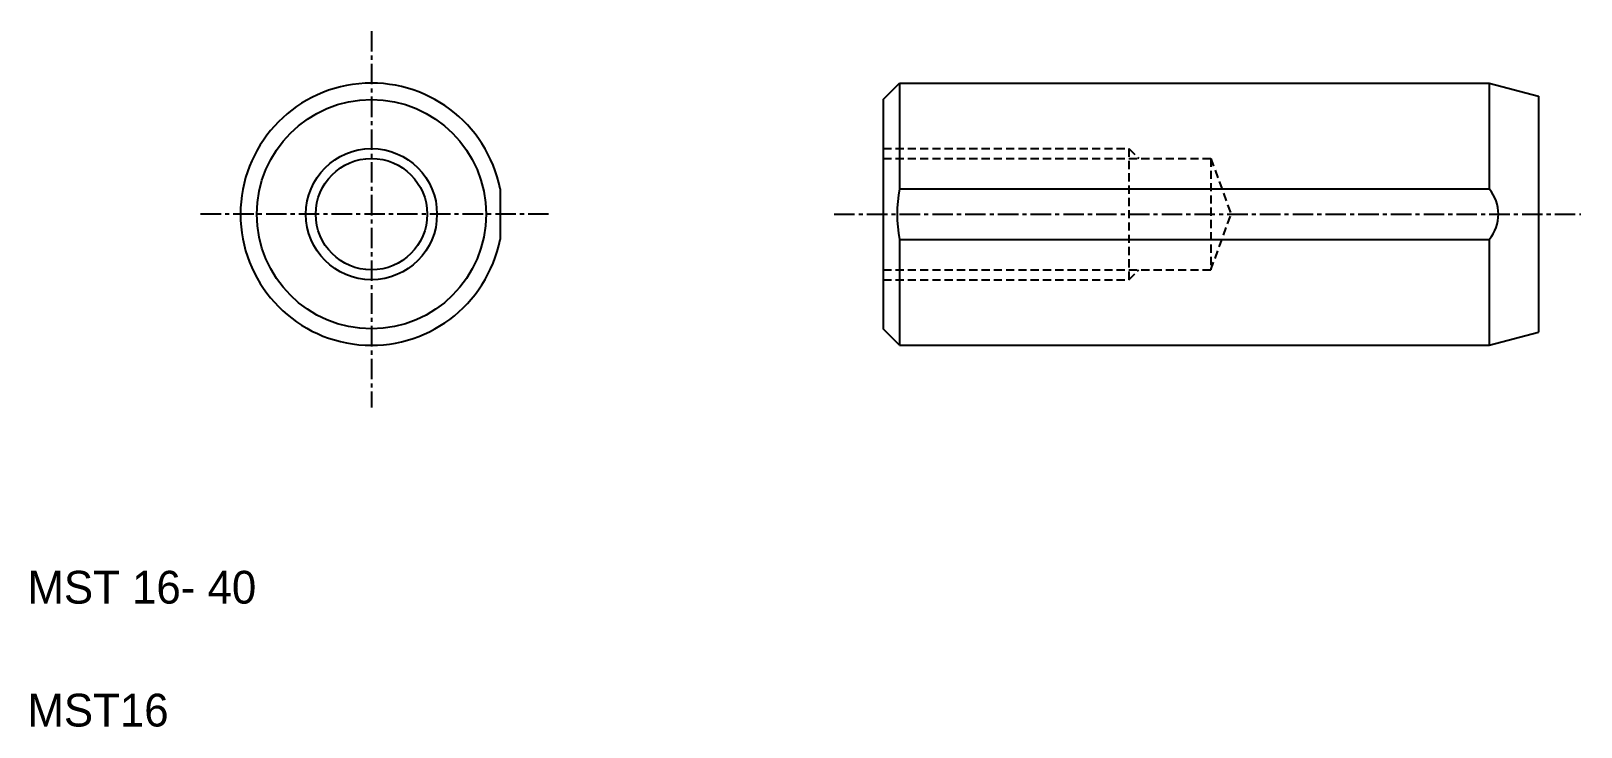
# Model space of a CAD drawing. Extents: x 35.6 to 130.3, y 148.9 to 191.3.
import ezdxf

# ---------------------------------------------------------------- set-up
doc = ezdxf.new("R2010")
doc.units = 0
doc.linetypes.add('CENTER', pattern=[2, 1.25, -0.25, 0.25, -0.25])
doc.linetypes.add('DASHED', pattern=[0.75, 0.5, -0.25])
doc.layers.get('0').update_dxf_attribs({"linetype": 'CONTINUOUS'})
doc.layers.add('CENTER', color=1, linetype='CENTER')

msp = doc.modelspace()

# ---------------------------------------------------------------- linework, layer by layer
at = {"color": 7, "linetype": 'CONTINUOUS'}
for p, q in [((87.658, 187.164), (88.658, 188.164)), ((88.658, 188.164), (124.658, 188.164)), ((88.658, 188.164), (88.658, 181.706)), ((124.658, 188.164), (124.658, 181.706)), ((124.658, 188.164), (127.658, 187.36)), ((125.408, 187.963), (125.408, 187.963)), ((126.158, 187.762), (126.158, 187.762)), ((87.658, 187.164), (87.658, 173.164)), ((127.658, 187.36), (127.658, 172.968)), ((88.658, 181.706), (124.658, 181.706)), ((88.658, 178.622), (88.658, 172.164)), ((88.658, 178.622), (124.658, 178.622)), ((124.658, 178.622), (124.658, 172.164)), ((88.658, 172.164), (87.658, 173.164)), ((124.658, 172.164), (127.658, 172.968)), ((88.658, 172.164), (124.658, 172.164))]:
    msp.add_line(p, q, dxfattribs=at)
at = {"color": 3, "linetype": 'DASHED'}
for p, q in [((87.658, 184.164), (102.658, 184.164)), ((102.658, 184.164), (102.658, 176.164)), ((102.658, 184.164), (103.258, 183.564)), ((87.658, 183.564), (107.658, 183.564)), ((107.658, 183.564), (107.658, 176.764)), ((107.658, 183.564), (108.895, 180.164)), ((107.658, 176.764), (108.895, 180.164)), ((87.658, 176.764), (107.658, 176.764)), ((87.658, 176.164), (102.658, 176.164)), ((102.658, 176.164), (103.258, 176.764))]:
    msp.add_line(p, q, dxfattribs=at)
msp.add_line((64.263, 181.706), (64.263, 178.622))
at = {"color": 7, "linetype": 'CONTINUOUS'}
for radius in [7, 3.4]:
    msp.add_circle((56.413, 180.164), radius, dxfattribs=at)
at = {"color": 3, "linetype": 'CONTINUOUS'}
msp.add_circle((56.413, 180.164), 4, dxfattribs=at)
at = {"color": 7, "linetype": 'CONTINUOUS'}
for centre, radius, start, end in [((56.413, 180.164), 8, 11.11269, 348.88731), ((96.508, 180.164), 8, 168.88731, 191.11269), ((122.814, 180.164), 2.403, 320.09211, 39.90789)]:
    msp.add_arc(centre, radius, start, end, dxfattribs=at)
at = {"layer": 'CENTER', "color": 1, "linetype": 'CENTER'}
for p, q in [((56.413, 191.342), (56.413, 168.375)), ((67.228, 180.164), (45.853, 180.164)), ((84.658, 180.164), (130.259, 180.164))]:
    msp.add_line(p, q, dxfattribs=at)

# ---------------------------------------------------------------- texts
at = {"color": 7, "linetype": 'CONTINUOUS'}
for s, p in [('MST 16- 40', (35.406, 156.402)), ('MST16', (35.406, 148.902))]:
    msp.add_text(s, height=2, dxfattribs=at).set_placement(p)

doc.saveas('drawing.dxf')
